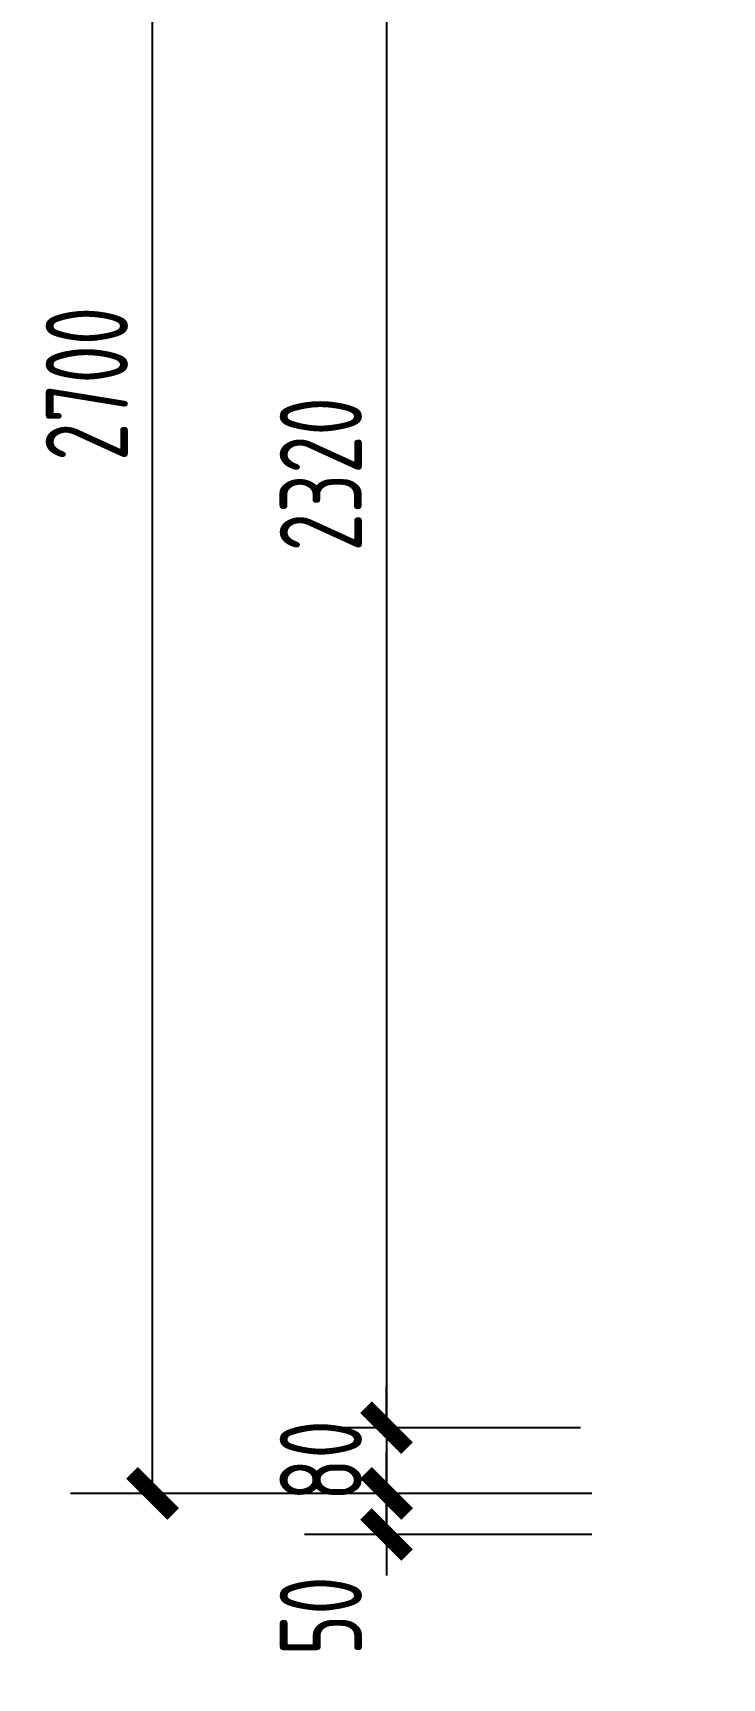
# Model space of a CAD drawing. Header units: millimetres. Extents: x 104198 to 1296755, y -81101 to 81453.
# Drawn here: x 617547 to 618386, y -47599 to -45597 of the extents above; entities that cross this region are included whole.
import ezdxf

# ---------------------------------------------------------------- set-up
doc = ezdxf.new("R2010")
doc.units = ezdxf.units.MM
doc.header["$PDMODE"] = 3
doc.layers.get('Defpoints').update_dxf_attribs({"color": 250})
doc.styles.add('CCD_DIM', font='ARCHS.SHX')
doc.styles.add('尺寸标注', font='ARCHS.SHX', dxfattribs={"width": 0.8})
doc.dimstyles.new('海龍1：50', dxfattribs={"dimscale": 50, "dimtxt": 2, "dimasz": 1, "dimexe": 2, "dimexo": 2, "dimgap": 0.6, "dimtad": 1, "dimdec": 0, "dimrnd": 5, "dimdsep": 46, "dimtxsty": 'CCD_DIM', "dimblk": 'WS-cj', "dimcen": 1, "dimclrd": 44, "dimclre": 44, "dimclrt": 2, "dimadec": 0, "dimazin": 2, "dimtfac": 1, "dimtdec": 4, "dimtix": 1, "dimtmove": 2, "dimatfit": 3, "dimldrblk": 'CCD_Leader_Arrow', "dimfxl": 5, "dimfxlon": 1, "dimtolj": 1, "dimarcsym": 0})

# ---------------------------------------------------------------- blocks, each defined once
blk = doc.blocks.new('_ArchTick')
at = {"color": 2, "linetype": 'ByBlock', "const_width": 0.4}
blk.add_lwpolyline([(-0.5, -0.5), (0.5, 0.5)], dxfattribs=at)
blk = doc.blocks.new('*D1101')
at = {"color": 44, "lineweight": -2, "transparency": 16777216}
for p, q in [((617977.2, -47293.9), (617977.2, -47243.9)), ((618187.8, -47293.9), (617877.2, -47293.9)), ((617977.2, -47293.9), (617977.2, -47373.9)), ((618165.9, -47373.9), (617877.2, -47373.9)), ((617977.2, -47373.9), (617977.2, -47423.9))]:
    blk.add_line(p, q, dxfattribs=at)
at = {"layer": 'Defpoints', "color": 0, "transparency": 16777216}
for p in [(618287.8, -47293.9), (617977.2, -47373.9), (618265.9, -47373.9)]:
    blk.add_point(p, dxfattribs=at)
at = {"color": 44, "lineweight": -2, "transparency": 16777216, "xscale": 50, "yscale": 50, "zscale": 50}
for p, rotation in [((617977.2, -47293.9), 270), ((617977.2, -47373.9), 90)]:
    blk.add_blockref('_ArchTick', p, dxfattribs=dict(at, rotation=rotation))
at = {"color": 2, "transparency": 16777216, "insert": (617897.2, -47333.9), "char_height": 100, "attachment_point": 5, "rotation": 90, "style": '尺寸标注'}
blk.add_mtext('\\A1;80', dxfattribs=at)
blk = doc.blocks.new('CCD_Leader_Arrow')
at = {"color": 50, "linetype": 'ByBlock'}
blk.add_line((0, 0), (-1, 0), dxfattribs=at)
for points in [[(-0.859, 0.668), (-0.597, 0.852), (-0.24, 0), (0, 0)], [(-0.859, -0.668), (-0.597, -0.852), (-0.24, 0), (0, 0)]]:
    blk.add_solid(points, dxfattribs=at)
blk = doc.blocks.new('WS-cj')
blk.add_hatch(color=2).paths.add_polyline_path([(0.588, 0.818), (-0.818, -0.588), (-0.588, -0.818), (0.818, 0.588)])
at = {"color": 2, "linetype": 'ByBlock', "lineweight": 0}
for p, q in [((-1.1, 0), (0, 0)), ((0, 0), (1.1, 0))]:
    blk.add_line(p, q, dxfattribs=at)
at = {"color": 2}
blk.add_lwpolyline([(0.588, 0.818), (-0.818, -0.588), (-0.588, -0.818), (0.818, 0.588)], close=True, dxfattribs=at)
blk = doc.blocks.new('*D1102')
at = {"color": 44, "lineweight": -2, "transparency": 16777216}
for p, q in [((617942.3, -44673.9), (617592.3, -44673.9)), ((617692.3, -47373.9), (617692.3, -44673.9)), ((617942.3, -47373.9), (617592.3, -47373.9))]:
    blk.add_line(p, q, dxfattribs=at)
at = {"layer": 'Defpoints', "color": 0, "transparency": 16777216}
for p in [(617692.3, -44673.9), (618686.7, -44673.9), (618177.2, -47373.9)]:
    blk.add_point(p, dxfattribs=at)
at = {"color": 44, "lineweight": -2, "transparency": 16777216, "xscale": 50, "yscale": 50, "zscale": 50}
for p, rotation in [((617692.3, -44673.9), 90), ((617692.3, -47373.9), 270)]:
    blk.add_blockref('_ArchTick', p, dxfattribs=dict(at, rotation=rotation))
at = {"color": 2, "transparency": 16777216, "insert": (617612.3, -46023.9), "char_height": 100, "attachment_point": 5, "rotation": 90, "style": '尺寸标注'}
blk.add_mtext('\\A1;2700', dxfattribs=at)
blk = doc.blocks.new('*D1103')
at = {"color": 44, "lineweight": -2, "transparency": 16777216}
for p, q in [((618227.2, -44973.9), (617877.2, -44973.9)), ((617977.2, -44973.9), (617977.2, -47293.9)), ((618213.5, -47293.9), (617877.2, -47293.9))]:
    blk.add_line(p, q, dxfattribs=at)
at = {"layer": 'Defpoints', "color": 0, "transparency": 16777216}
for p in [(618686.7, -44973.9), (617977.2, -47293.9), (618313.5, -47293.9)]:
    blk.add_point(p, dxfattribs=at)
at = {"color": 44, "lineweight": -2, "transparency": 16777216, "xscale": 50, "yscale": 50, "zscale": 50}
for p, rotation in [((617977.2, -44973.9), 90), ((617977.2, -47293.9), 270)]:
    blk.add_blockref('_ArchTick', p, dxfattribs=dict(at, rotation=rotation))
at = {"color": 2, "transparency": 16777216, "insert": (617897.2, -46133.9), "char_height": 100, "attachment_point": 5, "rotation": 90, "style": '尺寸标注'}
blk.add_mtext('\\A1;2320', dxfattribs=at)
blk = doc.blocks.new('*D1105')
at = {"color": 44, "lineweight": -2, "transparency": 16777216}
for p, q in [((617977.2, -47373.9), (617977.2, -47323.9)), ((618227.2, -47373.9), (617877.2, -47373.9)), ((617977.2, -47423.9), (617977.2, -47373.9)), ((618227.2, -47423.9), (617877.2, -47423.9)), ((617977.2, -47423.9), (617977.2, -47473.9))]:
    blk.add_line(p, q, dxfattribs=at)
at = {"layer": 'Defpoints', "color": 0, "transparency": 16777216}
for p in [(617977.2, -47373.9), (618686.7, -47373.9), (618686.7, -47423.9)]:
    blk.add_point(p, dxfattribs=at)
at = {"color": 44, "lineweight": -2, "transparency": 16777216, "xscale": 50, "yscale": 50, "zscale": 50}
for p, rotation in [((617977.2, -47373.9), 270), ((617977.2, -47423.9), 90)]:
    blk.add_blockref('_ArchTick', p, dxfattribs=dict(at, rotation=rotation))
at = {"color": 2, "transparency": 16777216, "insert": (617897.2, -47522.9), "char_height": 100, "attachment_point": 5, "rotation": 90, "style": '尺寸标注'}
blk.add_mtext('\\A1;50', dxfattribs=at)

msp = doc.modelspace()

# ---------------------------------------------------------------- dimensions: what is measured, and where the dimension line sits
for base, p1, p2, picture, middle in [((617692.3, -44673.9), (618177.2, -47373.9), (618686.7, -44673.9), '*D1102', (617612.3, -46023.9)), ((617977.2, -47293.9), (618686.7, -44973.9), (618313.5, -47293.9), '*D1103', (617897.2, -46133.9)), ((617977.2, -47373.9), (618287.8, -47293.9), (618265.9, -47373.9), '*D1101', (617897.2, -47333.9))]:
    dim = msp.add_linear_dim(base=base, p1=p1, p2=p2, angle=90, dimstyle='海龍1：50', override={"dimtxsty": '尺寸标注', "dimblk1": 'ArchTick', "dimblk2": 'ArchTick', "dimsah": 1})
    dim.commit()
    dim.dimension.update_dxf_attribs({"geometry": picture, "text_midpoint": middle})
dim = msp.add_linear_dim(base=(617977.2, -47373.9), p1=(618686.7, -47423.9), p2=(618686.7, -47373.9), angle=90, dimstyle='海龍1：50', override={"dimtxsty": '尺寸标注', "dimblk1": 'ArchTick', "dimblk2": 'ArchTick', "dimsah": 1})
dim.commit()
dim.dimension.update_dxf_attribs({"geometry": '*D1105', "text_midpoint": (617897.2, -47522.9), "dimtype": 160})

doc.saveas('drawing.dxf')
